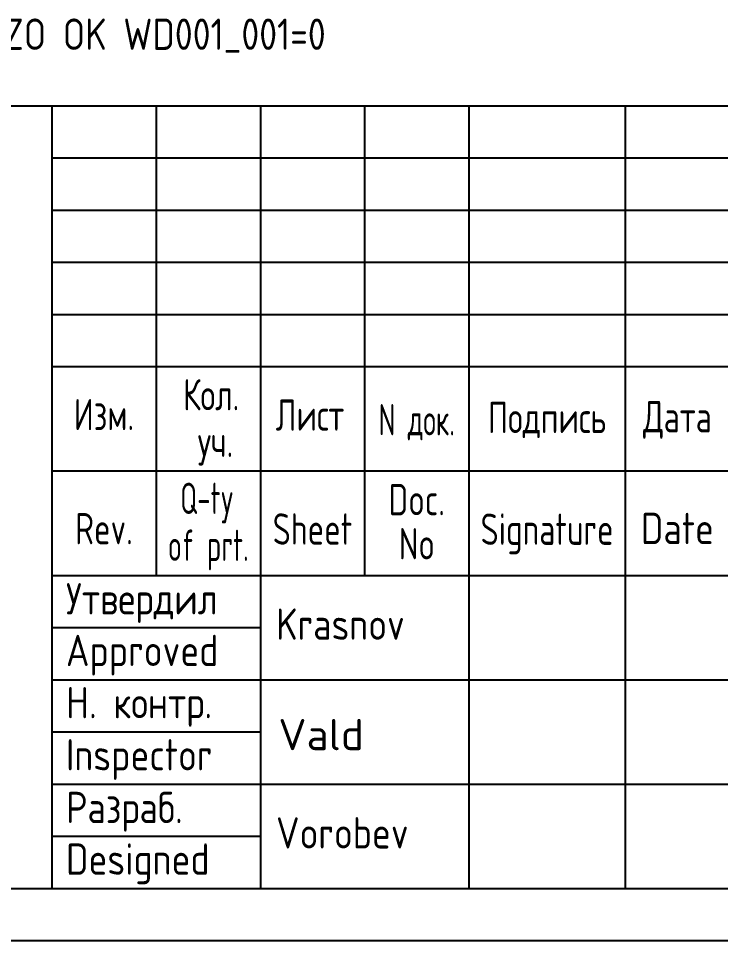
# Model space of a CAD drawing. Header units: millimetres. Extents: x 2479 to 3320, y 665 to 1259.
# Drawn here: x 3126.8 to 3194.1, y 664.8 to 753.2 of the extents above; entities that cross this region are included whole.
import ezdxf
from ezdxf.enums import TextEntityAlignment as Align

# ---------------------------------------------------------------- set-up
doc = ezdxf.new("R2010")
doc.units = ezdxf.units.MM
doc.header["$MEASUREMENT"] = 0
doc.linetypes.add('HIDDEN', pattern=[0.375, 0.25, -0.125])
doc.layers.add('TITUL', color=7, linetype='Continuous')
doc.styles.add('ROMANS', font='romans.shx', dxfattribs={"width": 0.8})

msp = doc.modelspace()

# ---------------------------------------------------------------- linework, layer by layer
msp.add_line((2478.958, 664.825), (3319.958, 664.825))
msp.add_line((2478.958, 664.825), (3319.958, 664.825))
at = {"layer": 'TITUL', "color": 1, "linetype": 'Continuous'}
for p, q in [((2999.958, 744.825), (3314.958, 744.825)), ((3129.958, 719.825), (3194.958, 719.825)), ((3129.958, 699.825), (3194.958, 699.825)), ((3129.958, 689.825), (3194.958, 689.825)), ((3129.958, 679.825), (3194.958, 679.825))]:
    msp.add_line(p, q, dxfattribs=at)
at = {"layer": 'TITUL', "color": 1}
for p, q in [((3129.958, 744.825), (3129.958, 669.825)), ((3139.958, 744.825), (3139.958, 699.825)), ((3149.958, 744.825), (3149.958, 669.825)), ((3159.958, 744.825), (3159.958, 699.825)), ((3169.958, 744.825), (3169.958, 669.825)), ((3184.958, 744.825), (3184.958, 669.825)), ((2498.958, 669.825), (3314.958, 669.825))]:
    msp.add_line(p, q, dxfattribs=at)
at = {"layer": 'TITUL'}
for p, q in [((3129.958, 739.825), (3194.958, 739.825)), ((3129.958, 734.825), (3194.958, 734.825)), ((3129.958, 729.825), (3194.958, 729.825)), ((3129.958, 724.825), (3194.958, 724.825)), ((3129.958, 709.825), (3194.958, 709.825)), ((3129.958, 694.825), (3149.958, 694.825)), ((3129.958, 684.825), (3149.958, 684.825)), ((3129.958, 674.825), (3149.958, 674.825))]:
    msp.add_line(p, q, dxfattribs=at)

# ---------------------------------------------------------------- texts
at = {"color": 2, "linetype": 'Continuous', "ltscale": 15, "style": 'ROMANS'}
for s, width, p in [('Krasnov', 0.8, (3151.463, 693.645)), ('Vald', 0.960599, (3151.682, 683.064)), ('Vorobev', 0.8, (3151.463, 673.645))]:
    msp.add_text(s, height=3, dxfattribs=dict(at, width=width)).set_placement(p)
at = {"layer": 'TITUL', "color": 2, "style": 'ROMANS', "width": 0.8}
msp.add_text('File: R01 KK56 60UKC 0 AZO OK WD001_001=0', height=3, dxfattribs=at).set_placement((3084.831, 750.185))
at = {"layer": 'TITUL', "color": 2, "linetype": 'HIDDEN', "style": 'ROMANS'}
for s, width, p in [('Кол. ', 0.7, (3145.934, 717.136)), ('Изм.', 0.7, (3134.958, 715.236)), ('Лист', 0.7, (3154.715, 715.186)), ('N док.', 0.6, (3164.958, 714.501)), ('Подпись', 0.7, (3177.458, 714.72)), ('Дата', 0.7, (3189.958, 714.72)), (' уч.', 0.7, (3144.958, 712.259)), ('Q-ty', 0.6, (3144.834, 706.754)), ('Doc.', 0.7, (3164.958, 707.079)), ('Rev.', 0.7, (3134.958, 704.298)), ('Sheet', 0.7, (3154.958, 704.268)), ('Signature', 0.7, (3177.458, 703.799)), ('Date', 0.8, (3189.958, 704.322)), ('No', 0.7, (3164.958, 702.853)), ('of prt.', 0.6, (3144.958, 702.259))]:
    msp.add_text(s, height=3, dxfattribs=dict(at, width=width)).set_placement(p, align=Align.MIDDLE)
at = {"layer": 'TITUL', "color": 2, "linetype": 'HIDDEN', "style": 'ROMANS', "width": 0.8}
for s, p in [('Утвердил', (3131.314, 696.077)), ('Approved', (3131.314, 691.129)), ('Н. контр.', (3131.314, 686.129)), ('Inspector', (3131.314, 681.129)), ('Разраб.', (3131.314, 676.077)), ('Designed', (3131.314, 671.129))]:
    msp.add_text(s, height=3, dxfattribs=at).set_placement(p)

doc.saveas('drawing.dxf')
